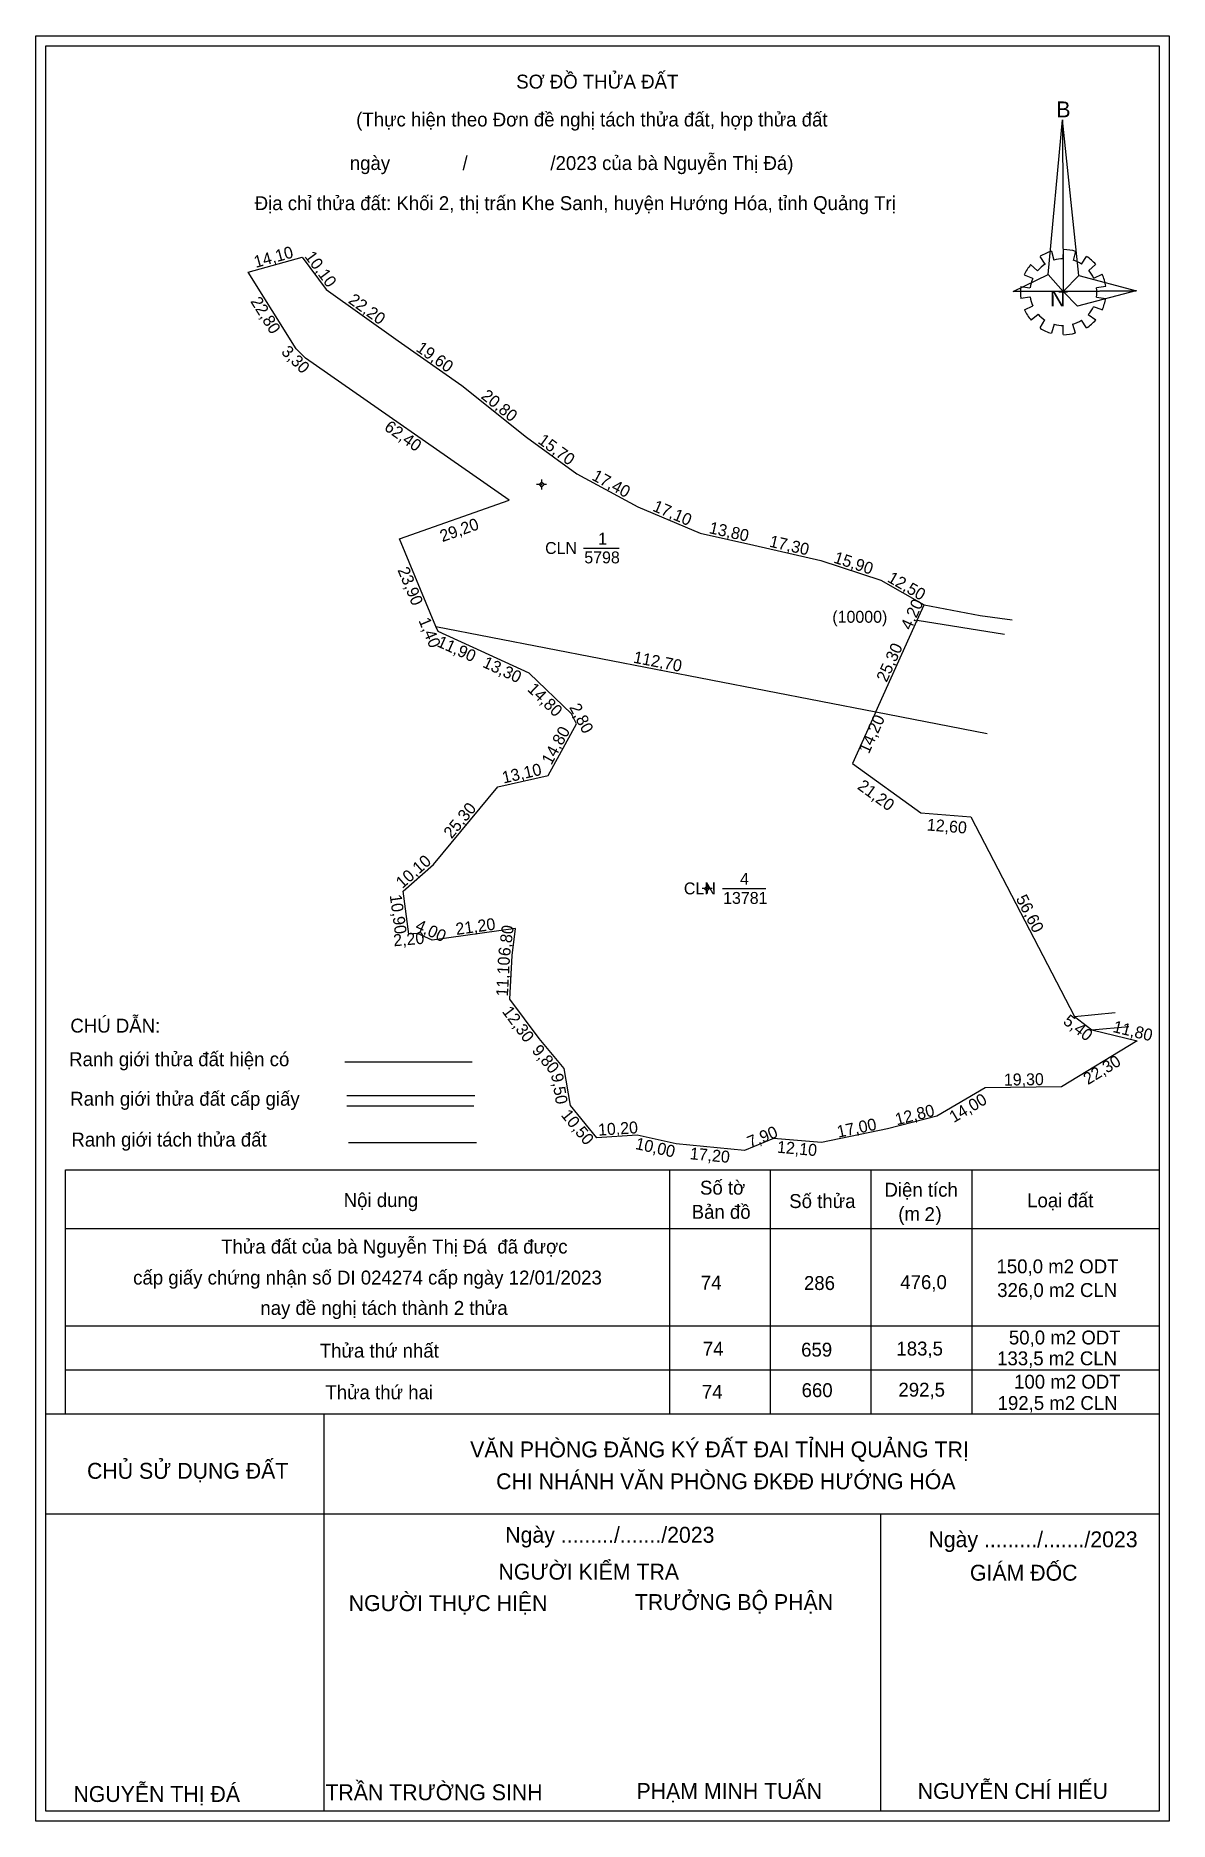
# Model space of a CAD drawing. Extents: x 547025 to 547310, y 1844249 to 1844698.
import ezdxf

# ---------------------------------------------------------------- set-up
doc = ezdxf.new("R2010")
doc.units = 0
for name, color, linetype in [('Level 1', 7, 'Continuous'), ('Level 10', 7, 'Continuous'), ('Level 11', 7, 'Continuous'), ('Level 13', 7, 'Continuous'), ('Level 2', 7, 'Continuous'), ('Level 23', 7, 'Continuous'), ('Level 4', 7, 'Continuous'), ('Level 5', 7, 'Continuous'), ('Level 51', 7, 'Continuous'), ('Level 62', 7, 'Continuous')]:
    doc.layers.add(name, color=color, linetype=linetype)

msp = doc.modelspace()

# ---------------------------------------------------------------- linework, layer by layer
at = {"layer": 'Level 1'}
for p, q in [((547278.85, 1844640.4), (547277.6, 1844642.29)), ((547280.46, 1844643.6), (547281.02, 1844641.35)), ((547283.39, 1844641.71), (547283.46, 1844644.04)), ((547286.46, 1844643.6), (547285.9, 1844641.27)), ((547287.99, 1844640.4), (547289.25, 1844642.29)), ((547275.16, 1844640.25), (547276.9, 1844638.73)), ((547291.55, 1844640.25), (547289.8, 1844638.8)), ((547291.06, 1844636.83), (547293.15, 1844637.85)), ((547272.72, 1844634.79), (547275.02, 1844634.43)), ((547275.71, 1844636.76), (547273.62, 1844637.63)), ((547282.27, 1844633.41), (547284.5, 1844633.41)), ((547294.13, 1844634.79), (547291.76, 1844634.43)), ((547275.02, 1844632.1), (547272.72, 1844631.74)), ((547273.62, 1844628.9), (547275.71, 1844629.92)), ((547293.19, 1844628.84), (547291.01, 1844629.67)), ((547291.76, 1844632.1), (547294.13, 1844631.74)), ((547294.13, 1844632.61), (547294.13, 1844632.61)), ((547294.13, 1844632.61), (547294.13, 1844632.61)), ((547277.11, 1844627.73), (547275.3, 1844626.28)), ((547277.6, 1844624.31), (547278.78, 1844626.35)), ((547281.15, 1844625.26), (547280.46, 1844623)), ((547283.39, 1844622.64), (547283.39, 1844624.89)), ((547285.69, 1844625.26), (547286.39, 1844623.07)), ((547289.25, 1844624.31), (547287.99, 1844626.28)), ((547289.69, 1844627.72), (547291.56, 1844626.34))]:
    msp.add_line(p, q, dxfattribs=at)
for points in [[(547283.25, 1844676.65), (547283.39, 1844633.48), (547279.62, 1844637.78)], [(547283.25, 1844676.65), (547283.39, 1844633.48), (547287.36, 1844637.49)], [(547270.83, 1844633.48), (547279.62, 1844637.78), (547283.39, 1844633.48)], [(547301.8, 1844633.63), (547283.39, 1844633.48), (547287.36, 1844637.49)], [(547301.66, 1844633.7), (547287.01, 1844629.77), (547283.39, 1844633.48)]]:
    msp.add_lwpolyline(points, close=True, dxfattribs=at)
for centre, major_axis, start_param, end_param in [((547283.42, 1844633.33), (10.76, 0), 1.84956, 2.139009), ((547283.42, 1844633.33), (10.76, 0), 1.279242, 1.563322), ((547283.42, 1844633.33), (10.76, 0), 0.710562, 0.996872), ((547283.42, 1844633.33), (10.76, 0), 2.439582, 2.724002), ((547283.42, 1844633.33), (8.43, 0), 2.133735, 2.444963), ((547283.42, 1844633.33), (8.43, 0), 1.569856, 1.856111), ((547283.42, 1844633.33), (8.43, 0), 1.002709, 1.275562), ((547283.42, 1844633.33), (8.43, 0), 0.426784, 0.706465), ((547283.42, 1844633.33), (10.76, 0), 0.139051, 0.433933), ((547283.35, 1844633.18), (9.02, -5.86), 3.569886, 3.856919), ((547283.42, 1844633.33), (8.43, 0), 2.723685, 3.015158), ((547283.42, 1844633.33), (8.43, 0), 6.135584, 6.416185), ((547283.42, 1844633.33), (10.76, 0), 3.569886, 3.856919), ((547283.42, 1844633.33), (8.43, 0), 3.2823, 3.561051), ((547283.42, 1844633.33), (8.43, 0), 5.549695, 5.830716), ((547283.42, 1844633.33), (10.76, 0), 5.849798, 6.138396), ((547283.42, 1844633.33), (8.43, 0), 3.860776, 4.132583), ((547283.42, 1844633.33), (8.43, 0), 4.438547, 4.71314), ((547283.42, 1844633.33), (8.43, 0), 4.990871, 5.284602), ((547283.42, 1844633.33), (10.76, 0), 5.285614, 5.570855), ((547283.36, 1844633.27), (10.76, 0), 4.147091, 4.436593), ((547283.42, 1844633.33), (10.76, 0), 4.71301, 4.997611)]:
    msp.add_ellipse(centre, major_axis=major_axis, ratio=0.995001, start_param=start_param, end_param=end_param, dxfattribs=at)
at = {"layer": 'Level 10'}
for p, q in [((547246.66, 1844550.8), (547248.39, 1844554.64)), ((547125.58, 1844549.24), (547236.25, 1844527.75)), ((547236.25, 1844527.75), (547246.66, 1844550.8)), ((547236.25, 1844527.75), (547264.29, 1844522.31)), ((547286.25, 1844451.1), (547290.56, 1844447.79))]:
    msp.add_line(p, q, dxfattribs=at)
for points in [[(547125.58, 1844549.24), (547116.41, 1844571.3), (547144, 1844581), (547092.83, 1844616.74), (547090.49, 1844619.07), (547078.35, 1844638.37), (547091.95, 1844642.12), (547098, 1844634), (547116.1, 1844621.07), (547132.16, 1844609.86), (547148.37, 1844596.82), (547161.02, 1844587.59), (547176.36, 1844579.36), (547192.08, 1844572.66), (547205.56, 1844569.67), (547222.39, 1844565.8), (547237.52, 1844560.86), (547248.39, 1844554.64), (547248.39, 1844554.64)], [(547290.56, 1844447.79), (547302.02, 1844445), (547282.98, 1844433.42), (547263.72, 1844433.16), (547251.63, 1844426.02), (547239.23, 1844422.86), (547222.58, 1844419.37), (547210.48, 1844420.45), (547203.19, 1844417.42), (547186.02, 1844419.05), (547176.25, 1844421.25), (547166.06, 1844420.61), (547159.42, 1844428.71), (547157.83, 1844438.05), (547151.55, 1844445.56), (547144.18, 1844455.43), (547144.76, 1844466.48), (547145.64, 1844473.21), (547124.68, 1844470.35), (547121, 1844472), (547118.83, 1844471.81), (547117.36, 1844482.66), (547124.98, 1844489.36), (547141.15, 1844508.85), (547153.88, 1844511.76), (547161, 1844524.76), (547159.7, 1844527.21), (547149.06, 1844537.45), (547137, 1844543.04), (547126.13, 1844547.92), (547125.58, 1844549.24)], [(547246.66, 1844550.8), (547268.63, 1844547.32)], [(547236.25, 1844527.75), (547230.4, 1844514.79), (547247.58, 1844502.31), (547260.16, 1844501.3), (547286.25, 1844451.1)], [(547286.25, 1844451.1), (547296.44, 1844452.14)]]:
    msp.add_lwpolyline(points, dxfattribs=at)
at = {"layer": 'Level 11'}
for p, q in [((547151.55, 1844584.94), (547150.92, 1844584.94)), ((547152.17, 1844585.56), (547151.55, 1844584.94)), ((547151.55, 1844584.94), (547152.17, 1844584.31)), ((547152.17, 1844586.19), (547152.17, 1844585.56)), ((547152.8, 1844584.94), (547152.17, 1844585.56)), ((547152.17, 1844584.31), (547152.8, 1844584.94)), ((547152.17, 1844584.31), (547152.17, 1844583.69)), ((547153.42, 1844584.94), (547152.8, 1844584.94)), ((547193.19, 1844483.33), (547192.56, 1844483.33)), ((547193.81, 1844483.96), (547193.19, 1844483.33)), ((547193.19, 1844483.33), (547193.81, 1844482.71)), ((547193.81, 1844484.58), (547193.81, 1844483.96)), ((547194.44, 1844483.33), (547193.81, 1844483.96)), ((547193.81, 1844482.71), (547194.44, 1844483.33)), ((547193.81, 1844482.71), (547193.81, 1844482.08)), ((547195.06, 1844483.33), (547194.44, 1844483.33))]:
    msp.add_line(p, q, dxfattribs=at)
for centre in [(547152.17, 1844584.94), (547193.81, 1844483.33)]:
    msp.add_circle(centre, 0.15, dxfattribs=at)
at = {"layer": 'Level 13'}
for p, q in [((547162.75, 1844568.96), (547171.73, 1844568.96)), ((547197.68, 1844483.33), (547208.56, 1844483.33))]:
    msp.add_line(p, q, dxfattribs=at)
at = {"layer": 'Level 23'}
for points in [[(547248.39, 1844554.64), (547248.4, 1844554.63), (547262.48, 1844552.02), (547270.58, 1844550.89)], [(547290.56, 1844447.79), (547299.89, 1844448.6)]]:
    msp.add_lwpolyline(points, dxfattribs=at)
at = {"layer": 'Level 51'}
msp.add_lwpolyline([(547024.98, 1844697.84), (547310.07, 1844697.84), (547310.07, 1844248.65), (547024.98, 1844248.65)], close=True, dxfattribs=at)
msp.add_lwpolyline([(547307.54, 1844351.18), (547307.54, 1844251.19), (547027.51, 1844251.19), (547027.51, 1844695.31), (547307.54, 1844695.31), (547307.54, 1844351.18)], dxfattribs=at)
at = {"layer": 'Level 62'}
for p, q in [((547102.67, 1844439.7), (547134.69, 1844439.7)), ((547103.18, 1844431.22), (547135.43, 1844431.22)), ((547103.18, 1844428.66), (547135.15, 1844428.66)), ((547103.64, 1844419.38), (547135.83, 1844419.38)), ((547184.43, 1844412.55), (547209.77, 1844412.55)), ((547184.43, 1844397.76), (547184.43, 1844412.55)), ((547209.77, 1844412.55), (547235.11, 1844412.55)), ((547209.77, 1844397.76), (547209.77, 1844412.55)), ((547235.11, 1844412.55), (547260.46, 1844412.55)), ((547235.11, 1844397.76), (547235.11, 1844412.55)), ((547260.46, 1844412.55), (547307.52, 1844412.55)), ((547260.46, 1844397.76), (547260.46, 1844412.55)), ((547032.43, 1844397.76), (547184.43, 1844397.76)), ((547032.43, 1844373.31), (547032.43, 1844397.76)), ((547184.43, 1844397.76), (547209.77, 1844397.76)), ((547184.43, 1844373.31), (547184.43, 1844397.76)), ((547209.77, 1844397.76), (547235.11, 1844397.76)), ((547209.77, 1844373.31), (547209.77, 1844397.76)), ((547235.11, 1844397.76), (547260.46, 1844397.76)), ((547235.11, 1844373.31), (547235.11, 1844397.76)), ((547260.46, 1844397.76), (547307.52, 1844397.76)), ((547260.46, 1844373.31), (547260.46, 1844397.76)), ((547032.43, 1844373.31), (547184.43, 1844373.31)), ((547032.43, 1844362.24), (547032.43, 1844373.31)), ((547184.43, 1844373.31), (547209.77, 1844373.31)), ((547184.43, 1844362.24), (547184.43, 1844373.31)), ((547209.77, 1844373.31), (547235.11, 1844373.31)), ((547209.77, 1844362.24), (547209.77, 1844373.31)), ((547235.11, 1844373.31), (547260.46, 1844373.31)), ((547235.11, 1844362.24), (547235.11, 1844373.31)), ((547260.46, 1844373.31), (547307.52, 1844373.31)), ((547260.46, 1844362.24), (547260.46, 1844373.31)), ((547032.43, 1844362.24), (547184.43, 1844362.24)), ((547032.43, 1844351.16), (547032.43, 1844362.24)), ((547184.43, 1844362.24), (547209.77, 1844362.24)), ((547184.43, 1844351.16), (547184.43, 1844362.24)), ((547209.77, 1844362.24), (547235.11, 1844362.24)), ((547209.77, 1844351.16), (547209.77, 1844362.24)), ((547235.11, 1844362.24), (547260.46, 1844362.24)), ((547235.11, 1844351.16), (547235.11, 1844362.24)), ((547260.46, 1844362.24), (547307.52, 1844362.24)), ((547260.46, 1844351.16), (547260.46, 1844362.24)), ((547027.49, 1844351.16), (547032.43, 1844351.16)), ((547097.5, 1844351.16), (547184.43, 1844351.16)), ((547097.5, 1844326.02), (547097.5, 1844351.16)), ((547184.43, 1844351.16), (547235.11, 1844351.16)), ((547209.77, 1844351.16), (547235.11, 1844351.16)), ((547235.11, 1844351.16), (547260.46, 1844351.16)), ((547260.46, 1844351.16), (547307.52, 1844351.16)), ((547024.94, 1844248.65), (547024.94, 1844348.71)), ((547027.49, 1844326.02), (547097.5, 1844326.02)), ((547027.49, 1844326.02), (547027.49, 1844326.02)), ((547027.49, 1844251.21), (547027.49, 1844326.02)), ((547097.5, 1844326.02), (547237.51, 1844326.02)), ((547097.5, 1844251.21), (547097.5, 1844326.02)), ((547237.51, 1844326.02), (547307.52, 1844326.02)), ((547237.51, 1844326.02), (547237.51, 1844326.02)), ((547237.51, 1844251.21), (547237.51, 1844326.02))]:
    msp.add_line(p, q, dxfattribs=at)
msp.add_lwpolyline([(547024.98, 1844697.84), (547310.07, 1844697.84), (547310.07, 1844248.65), (547024.98, 1844248.65)], close=True, dxfattribs=at)
for points in [[(547307.54, 1844351.18), (547307.54, 1844251.19), (547027.51, 1844251.19), (547027.51, 1844695.31), (547307.54, 1844695.31), (547307.54, 1844351.18)], [(547032.43, 1844397.76), (547032.43, 1844412.55), (547184.43, 1844412.55)], [(547032.43, 1844351.16), (547046.17, 1844351.16), (547097.5, 1844351.16)]]:
    msp.add_lwpolyline(points, dxfattribs=at)

# ---------------------------------------------------------------- texts
at = {"layer": 'Level 1'}
for s, p in [('B', (547281.67, 1844677.3)), ('N', (547280.07, 1844629.73))]:
    msp.add_text(s, height=4, dxfattribs=at).set_placement(p)
at = {"layer": 'Level 10'}
msp.add_text('(10000)', height=3, dxfattribs=at).set_placement((547225.32, 1844550.16))
at = {"layer": 'Level 13'}
for s, p in [('1', (547166.4, 1844569.81)), ('4', (547202.09, 1844484.23))]:
    msp.add_text(s, height=3, dxfattribs=at).set_placement(p)
at = {"layer": 'Level 2'}
for p in [(547153.07, 1844567.46), (547187.98, 1844481.83)]:
    msp.add_text('CLN', height=3, dxfattribs=at).set_placement(p)
at = {"layer": 'Level 4'}
for s, p in [('5798', (547162.93, 1844565.1)), ('13781', (547197.85, 1844479.43))]:
    msp.add_text(s, height=3, dxfattribs=at).set_placement(p)
at = {"layer": 'Level 5'}
for s, rotation, p in [('14,10', 15.4154, (547080.29, 1844639.42)), ('10,10', 306.6888, (547092.44, 1844642.29)), ('22,80', 302.1705, (547078.84, 1844631.01)), ('22,20', 324.4593, (547103.35, 1844630.79)), ('19,60', 325.0847, (547120.39, 1844618.68)), ('3,30', 315.1227, (547086.5, 1844618.11)), ('20,80', 321.1854, (547136.75, 1844606.81)), ('62,40', 325.0674, (547112.39, 1844598.81)), ('15,70', 323.8839, (547151.03, 1844595.5)), ('17,40', 331.7862, (547164.6, 1844586.24)), ('17,10', 336.9159, (547179.9, 1844578.39)), ('29,20', 19.3705, (547127.22, 1844570.43)), ('13,80', 347.4937, (547194.14, 1844572.72)), ('17,30', 347.0501, (547209.3, 1844569.32)), ('15,90', 341.918, (547225.45, 1844565.33)), ('23,90', 292.5746, (547115.88, 1844563.46)), ('12,50', 330.2211, (547238.94, 1844560.62)), ('4,20', 65.7034, (547245.09, 1844548.12)), ('1,40', 292.5741, (547121.17, 1844550.74)), ('11,90', 335.8227, (547125.65, 1844544.3)), ('25,30', 65.7035, (547238.98, 1844535.01)), ('13,30', 335.1315, (547137.11, 1844539.13)), ('112,70', 349.0135, (547175.11, 1844540.13)), ('14,80', 316.0975, (547148.42, 1844533.21)), ('2,80', 297.951, (547159.08, 1844528.89)), ('14,20', 65.7035, (547234.5, 1844517)), ('14,80', 61.2908, (547154.64, 1844514.2)), ('13,10', 12.8762, (547142.62, 1844509.7)), ('21,20', 324.0044, (547231.4, 1844508.52)), ('25,30', 50.319, (547129.55, 1844495.65)), ('12,60', 355.4098, (547249.02, 1844497.91)), ('10,10', 41.324, (547117.15, 1844483.15)), ('10,90', 277.7157, (547113.97, 1844481.63)), ('56,60', 297.4619, (547271.39, 1844480.78)), ('2,20', 5.0039, (547115.01, 1844468.75)), ('4,00', 335.85, (547120.18, 1844472.95)), ('21,20', 7.77, (547130.77, 1844471.61)), ('6,80', 82.5504, (547144.21, 1844466.14)), ('11,10', 86.9954, (547143.71, 1844456.08)), ('12,30', 306.749, (547142.12, 1844452.33)), ('5,40', 322.4764, (547283.14, 1844449.47)), ('11,80', 346.3172, (547295.7, 1844447.23)), ('9,80', 309.903, (547149.57, 1844442.47)), ('22,30', 31.3077, (547289.61, 1844433.82)), ('9,50', 279.6612, (547154.54, 1844436.54)), ('19,30', 0.7734, (547268.49, 1844433.72)), ('14,00', 30.5649, (547255.87, 1844424.28)), ('10,50', 309.3433, (547156.92, 1844426.24)), ('12,80', 14.2969, (547241.54, 1844423.71)), ('10,20', 3.5938, (547166.48, 1844421.12)), ('7,90', 22.5696, (547204.67, 1844417.94)), ('17,00', 11.8384, (547226.82, 1844420.6)), ('10,00', 347.3098, (547175.58, 1844417.81)), ('17,20', 354.577, (547189.39, 1844415.21)), ('12,10', 354.8995, (547211.33, 1844416.86))]:
    msp.add_text(s, height=3, rotation=rotation, dxfattribs=at).set_placement(p)
at = {"layer": 'Level 62'}
for s, height, p in [('SƠ ĐỒ THỬA ĐẤT', 3.5, (547145.81, 1844684.54)), ('(Thực hiện theo Đơn đề nghị tách thửa đất, hợp thửa đất', 3.5, (547105.54, 1844675.01)), ('ngày              /                /2023 của bà Nguyễn Thị Đá)', 3.5, (547103.94, 1844664.05)), ('Địa chỉ thửa đất: Khối 2, thị trấn Khe Sanh, huyện Hướng Hóa, tỉnh Quảng Trị', 3.5, (547080.02, 1844653.96)), ('CHÚ DẪN:', 3.5, (547033.65, 1844447.06)), ('Ranh giới thửa đất hiện có', 3.5, (547033.35, 1844438.61)), ('Ranh giới thửa đất cấp giấy', 3.5, (547033.61, 1844428.66)), ('Ranh giới tách thửa đất', 3.5, (547033.91, 1844418.4)), ('Số tờ', 3.5, (547192.03, 1844406.3)), ('Diện tích', 3.5, (547238.43, 1844405.77)), ('Nội dung', 3.5, (547102.4, 1844403.17)), ('Số thửa', 3.5, (547214.48, 1844402.92)), ('Loại đất', 3.5, (547274.32, 1844403.1)), ('Bản đồ', 3.5, (547189.93, 1844400.22)), ('(m   )', 3.5, (547241.91, 1844399.72)), ('2', 3.5, (547248.5, 1844399.62)), ('Thửa đất của bà Nguyễn Thị Đá  đã được', 3.5, (547071.58, 1844391.48)), ('cấp giấy chứng nhận số DI 024274 cấp ngày 12/01/2023', 3.5, (547049.45, 1844383.68)), ('150,0 m2 ODT', 3.5, (547266.61, 1844386.5)), ('74', 3.5, (547192.24, 1844382.41)), ('286', 3.5, (547218.18, 1844382.3)), ('476,0', 3.5, (547242.41, 1844382.53)), ('326,0 m2 CLN', 3.5, (547266.79, 1844380.54)), ('nay đề nghị tách thành 2 thửa', 3.5, (547081.44, 1844376.04)), ('Thửa thứ nhất', 3.5, (547096.39, 1844365.3)), ('74', 3.5, (547192.73, 1844365.77)), ('659', 3.5, (547217.47, 1844365.54)), ('183,5', 3.5, (547241.43, 1844365.82)), ('50,0 m2 ODT', 3.5, (547269.73, 1844368.6)), ('133,5 m2 CLN', 3.5, (547266.76, 1844363.36)), ('100 m2 ODT', 3.5, (547271.03, 1844357.48)), ('Thửa thứ hai', 3.5, (547097.8, 1844354.83)), ('74', 3.5, (547192.5, 1844354.93)), ('660', 3.5, (547217.59, 1844355.36)), ('292,5', 3.5, (547241.94, 1844355.47)), ('192,5 m2 CLN', 3.5, (547266.89, 1844352.12)), ('VĂN PHÒNG ĐĂNG KÝ ĐẤT ĐAI TỈNH QUẢNG TRỊ', 4, (547134.23, 1844340.2)), ('CHỦ SỬ DỤNG ĐẤT', 4, (547037.85, 1844334.81)), ('CHI NHÁNH VĂN PHÒNG ĐKĐĐ HƯỚNG HÓA', 4, (547140.75, 1844332.18)), ('Ngày ........./......./2023', 4, (547143.04, 1844318.72)), ('Ngày ........./......./2023', 4, (547249.49, 1844317.58)), ('NGƯỜI KIỂM TRA', 4, (547141.34, 1844309.44)), ('GIÁM ĐỐC', 4, (547259.94, 1844309.18)), ('NGƯỜI THỰC HIỆN', 4, (547103.67, 1844301.53)), ('TRƯỞNG BỘ PHẬN', 4, (547175.63, 1844301.79)), ('NGUYỄN THỊ ĐÁ', 4, (547034.43, 1844253.51)), ('TRẦN TRƯỜNG SINH', 4, (547097.81, 1844253.94)), ('PHẠM MINH TUẤN', 4, (547176.07, 1844254.27)), ('NGUYỄN CHÍ HIẾU', 4, (547246.79, 1844254.27))]:
    msp.add_text(s, height=height, dxfattribs=at).set_placement(p)

doc.saveas('drawing.dxf')
